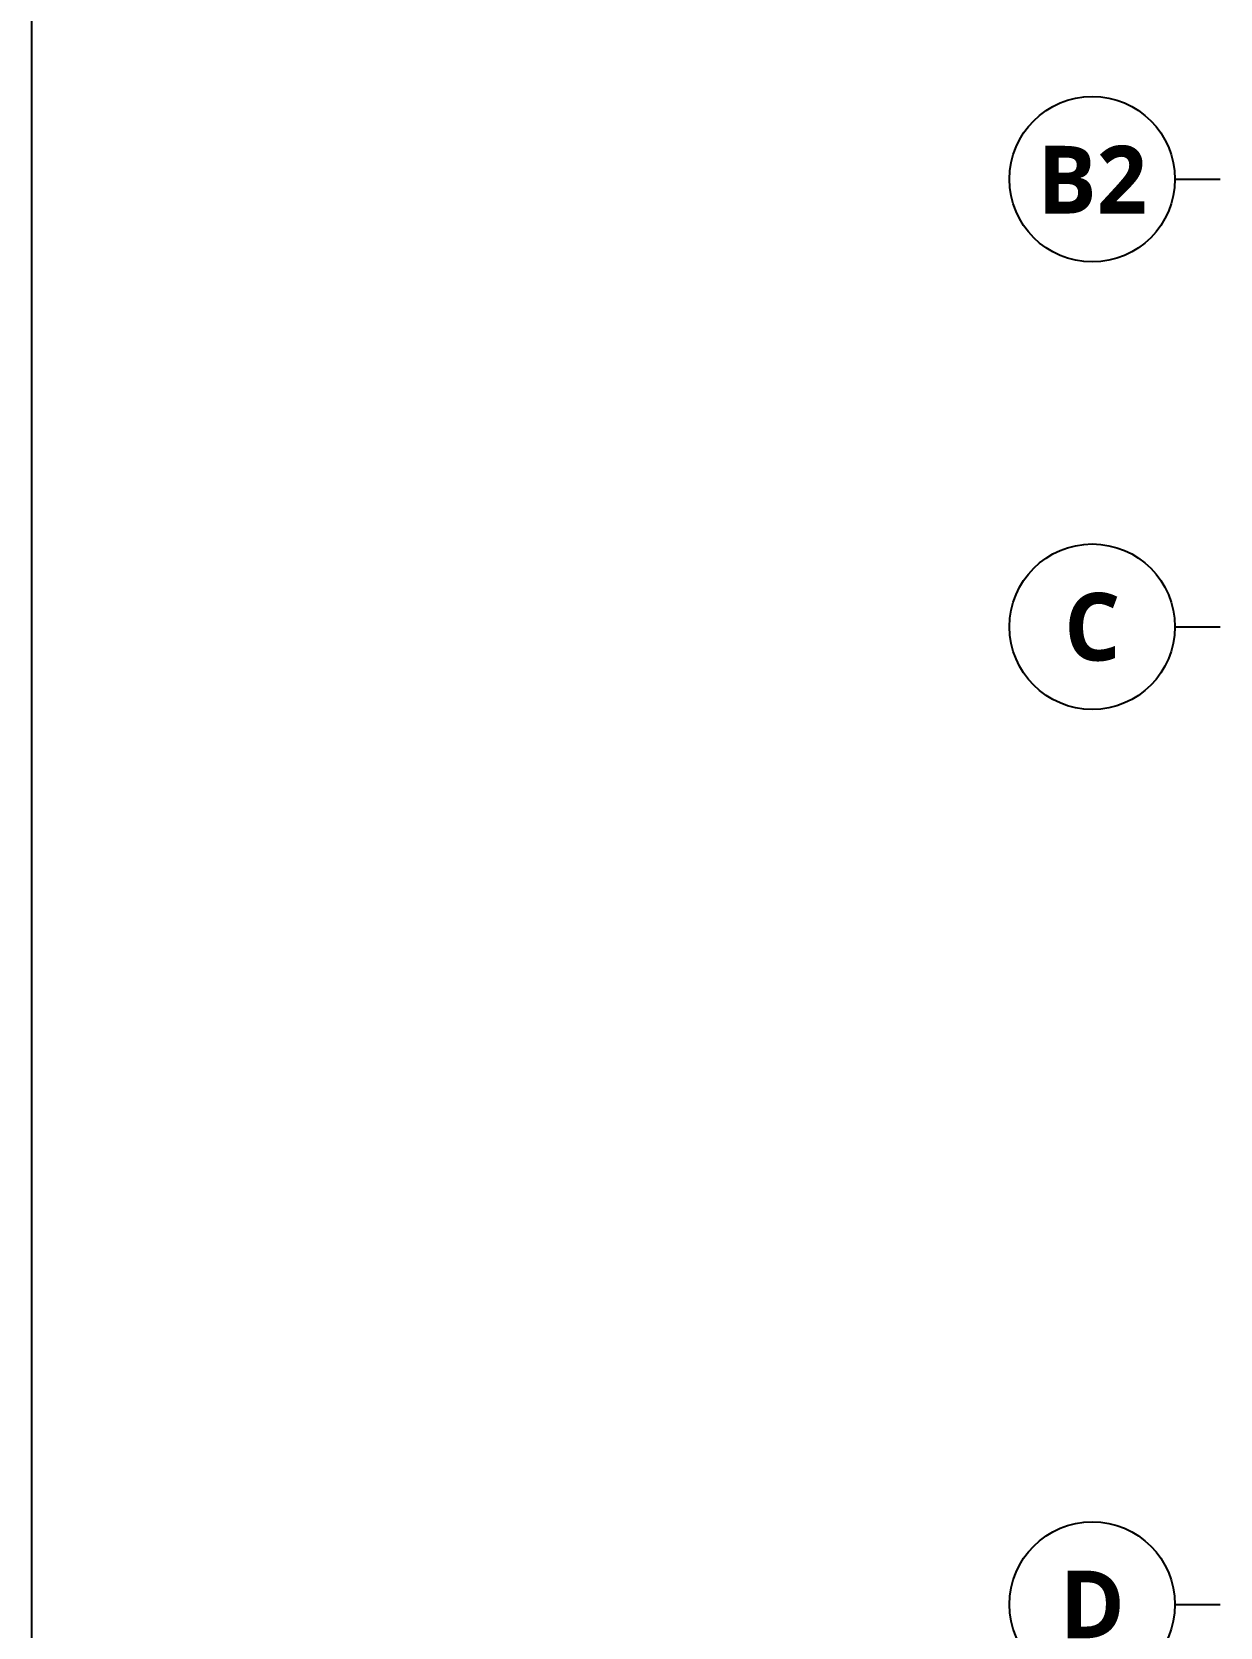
# Model space of a CAD drawing. Header units: millimetres. Extents: x -734060 to 504600, y -7739 to 118800.
# Drawn here: x 9300 to 25100, y 42600 to 63808 of the extents above; entities that cross this region are included whole.
import ezdxf
from ezdxf.enums import TextEntityAlignment as Align

# ---------------------------------------------------------------- set-up
doc = ezdxf.new("R2010")
doc.units = ezdxf.units.MM
doc.header["$LTSCALE"] = 200
doc.layers.get('DEFPOINTS').update_dxf_attribs({"color": 137})
doc.layers.add('GYP. BOARD', color=42, linetype='Continuous')
doc.styles.add('스타일2', font='malgunbd.ttf')

# ---------------------------------------------------------------- blocks, each defined once
blk = doc.blocks.new('DEF-AXIS')
blk.add_line((0, 600), (0, 0))
blk.add_circle((0, 1700), 1100)
at = {"style": '스타일2'}
blk.add_attdef('X', text='', height=900, dxfattribs=at).set_placement((0, 1700), align=Align.MIDDLE)
blk = doc.blocks.new('def-sym')
at = {"layer": 'DEFPOINTS'}
ref = blk.add_blockref('DEF-AXIS', (-16400, -24050), dxfattribs=dict(at, rotation=90))
ref.add_attrib('X', 'B2', dxfattribs={"layer": '0', "height": 900, "style": '스타일2'}).set_placement((-18100, -24050), align=Align.MIDDLE)
ref = blk.add_blockref('DEF-AXIS', (-16400, -30000), dxfattribs=dict(at, rotation=90))
ref.add_attrib('X', 'C', dxfattribs={"layer": '0', "height": 900, "style": '스타일2'}).set_placement((-18100, -30000), align=Align.MIDDLE)
ref = blk.add_blockref('DEF-AXIS', (-16400, -43000), dxfattribs=dict(at, rotation=90))
ref.add_attrib('X', 'D', dxfattribs={"layer": '0', "height": 900, "style": '스타일2'}).set_placement((-18100, -43000), align=Align.MIDDLE)

msp = doc.modelspace()

# ---------------------------------------------------------------- linework, layer by layer
at = {"layer": 'DEFPOINTS'}
msp.add_lwpolyline([(9300, 114600), (146700, 114600), (146700, 4200), (9300, 4200)], close=True, dxfattribs=at)

# ---------------------------------------------------------------- block references
at = {"layer": 'GYP. BOARD'}
msp.add_blockref('def-sym', (41500, 85900), dxfattribs=at)

doc.saveas('drawing.dxf')
